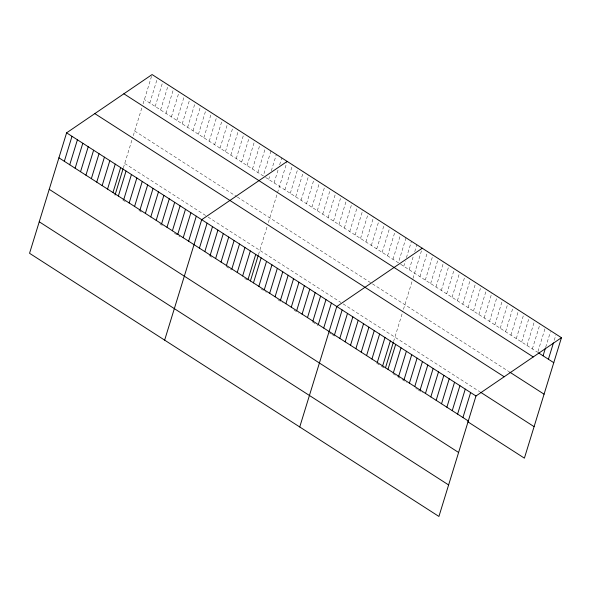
<?xml version="1.0" encoding="UTF-8"?>
<svg xmlns="http://www.w3.org/2000/svg" width="591" height="591" viewBox="0 0 591 591"><rect width="100%" height="100%" fill="white"/><g stroke="black" fill="none" stroke-linecap="round" stroke-linejoin="round"><path stroke-width="0.44" stroke-dasharray="2.96 2.22" d="M123.371 167.874L132.798 137.215M133.278 135.671L141.973 107.407M143.052 103.905L151.813 75.412M149.796 103.004L157.479 78.027M155.204 106.476L162.887 81.499M160.604 109.948L168.287 84.971M166.012 113.42L173.695 88.443M171.412 116.9L179.095 91.923M176.82 120.372L184.503 95.395M182.22 123.844L189.903 98.867M187.628 127.316L195.311 102.339M193.028 130.788L200.711 105.811M198.428 134.268L206.119 109.291M203.836 137.74L211.519 112.763M209.236 141.212L216.919 116.235M214.644 144.684L222.327 119.707M220.044 148.156L227.727 123.187M225.452 151.636L233.135 126.659M230.852 155.108L238.535 130.131M236.26 158.58L243.943 133.603M241.66 162.052L249.343 137.075M247.068 165.524L254.751 140.555M252.468 169.004L260.151 144.027M257.875 172.476L265.558 147.499M270.959 150.971L263.276 175.948L144.396 99.532M268.683 179.42L270.006 175.113M271.328 170.806L276.366 154.443M274.084 182.892L278.324 169.115M279.646 164.808L281.767 157.923M258.459 254.714L266.94 227.151M268.366 222.511L286.908 162.252M284.892 189.844L292.575 164.867M290.292 193.316L297.975 168.339M295.699 196.788L303.382 171.811M301.1 200.268L308.783 175.291M306.507 203.74L314.19 178.763M311.908 207.212L319.591 182.235M317.315 210.684L324.998 185.707M322.716 214.156L330.399 189.179M328.123 217.636L335.806 192.659M333.523 221.108L341.206 196.131M338.931 224.58L346.614 199.603M344.331 228.052L352.014 203.075M349.732 231.524L357.422 206.547M355.139 235.004L362.822 210.027M360.54 238.476L368.23 213.499M365.947 241.948L373.63 216.971M371.347 245.42L379.03 220.443M376.755 248.892L384.438 223.915M382.155 252.372L389.838 227.395M387.563 255.844L395.246 230.867M392.963 259.316L400.646 234.339M406.054 237.811L398.371 262.788L265.595 177.44M403.771 266.26L405.36 261.096M406.423 257.654L411.454 241.283M409.179 269.74L413.412 255.955M414.742 251.648L416.862 244.763M393.554 341.554L402.988 310.896M403.461 309.352L412.156 281.087M412.961 278.464L421.996 249.092M419.935 276.654L427.618 251.677M425.284 280.09L432.967 255.12M430.64 283.532L438.323 258.555M435.995 286.975L443.678 261.998M441.344 290.417L449.027 265.44M446.7 293.86L454.383 268.883M452.056 297.303L459.739 272.325M457.404 300.738L465.087 275.761M462.76 304.18L470.443 279.203M468.116 307.623L475.799 282.646M473.465 311.065L481.148 286.088M478.821 314.508L486.504 289.531M484.169 317.943L491.86 292.973M489.525 321.386L497.208 296.409M494.881 324.828L502.564 299.851M500.23 328.271L507.92 303.294M505.586 331.714L513.269 306.736M510.942 335.156L518.625 310.179M516.29 338.591L523.973 313.614M521.646 342.034L529.329 317.057M527.002 345.476L534.685 320.499M532.351 348.919L540.034 323.942M537.973 351.497L545.39 327.384M545.707 347.19L550.48 331.684M554.24 340.29L555.828 335.127M400.683 264.28L537.707 352.362M134.704 131.032L236.599 196.537M237.375 197.032L371.695 283.377M372.463 283.872L508.895 371.576M124.716 163.493L205.771 215.597M208.084 217.089L340.867 302.437M343.179 303.929L479.789 391.744M122.743 199.965L125.831 201.945M138.951 210.381L142.039 212.368M159.799 223.782L162.887 225.769M174.463 233.209L179.871 236.681M209.199 255.541L212.287 257.528M226.183 266.46L231.591 269.932M244.711 278.368L247.799 280.356M260.926 288.792L266.327 292.264M277.903 299.703L282.535 302.681M294.119 310.127L298.75 313.104M312.646 322.036L318.047 325.508M329.63 332.955L331.174 333.945M331.943 334.44L335.031 336.427M376.718 363.221L379.806 365.208M381.35 366.198L384.438 368.186M392.86 373.601L395.918 375.566M397.447 376.548L401.267 379.008M402.035 379.496L406.623 382.451M415.798 388.346L417.327 389.329M418.096 389.824L422.683 392.771"/><path stroke-width="0.89" d="M66.606 132.842L29.55 253.295L438.921 516.445L475.977 396L561.45 337.705L152.079 74.555L66.606 132.842L475.977 396M64.323 161.299L72.006 136.322M69.731 164.771L77.414 139.794M75.131 168.243L82.814 143.266M80.539 171.715L88.222 146.738M85.939 175.187L93.622 150.21M91.346 178.667L99.029 153.69M96.747 182.139L104.43 157.162M102.147 185.611L109.837 160.634M107.555 189.083L115.238 164.106M112.955 192.555L120.645 167.578M115.023 195L123.098 168.745M118.363 196.035L126.046 171.058M123.763 199.507L131.446 174.53M129.17 202.979L136.853 178.002M134.571 206.451L142.254 181.474M139.978 209.923L147.661 184.946M145.379 213.403L153.062 188.426M150.786 216.875L158.469 191.898M156.187 220.347L163.87 195.37M161.594 223.819L169.277 198.842M166.994 227.291L174.677 202.321M172.402 230.771L180.085 205.794M177.802 234.243L185.485 209.266M183.203 237.715L190.893 212.738M188.61 241.187L196.293 216.21M164.645 340.135L201.701 219.689L287.174 161.395M199.418 248.139L207.101 223.162M204.818 251.611L212.501 226.634M210.226 255.083L217.909 230.106M215.626 258.555L223.309 233.578M221.034 262.035L228.717 237.057M226.434 265.507L234.117 240.53M231.842 268.979L239.525 244.002M237.242 272.451L244.925 247.474M242.65 275.923L250.333 250.946M248.05 279.403L255.733 254.425M250.385 280.969L258.193 255.585M253.458 282.875L261.141 257.898M258.858 286.347L266.541 261.37M264.258 289.819L271.949 264.842M269.666 293.291L277.349 268.314M275.066 296.771L282.757 271.794M280.474 300.243L288.157 275.266M285.874 303.715L293.557 278.738M291.282 307.187L298.965 282.21M296.682 310.659L304.365 285.682M302.09 314.139L309.773 289.162M307.49 317.611L315.173 292.634M312.898 321.083L320.581 296.106M318.298 324.555L325.981 299.578M323.705 328.027L331.388 303.05M299.733 426.975L336.789 306.53L422.262 248.235M334.462 334.942L342.145 309.965M339.81 338.384L347.493 313.407M345.166 341.827L352.849 316.85M350.522 345.27L358.205 320.292M355.871 348.712L363.554 323.735M361.227 352.155L368.91 327.178M366.583 355.59L374.266 330.613M371.931 359.033L379.614 334.055M377.287 362.475L384.97 337.498M382.643 365.918L390.326 340.941M385.48 367.809L393.288 342.425M387.992 369.36L395.675 344.383M393.347 372.795L401.03 347.826M398.696 376.238L406.386 351.261M404.052 379.681L411.735 354.703M409.408 383.123L417.091 358.146M414.756 386.566L422.447 361.589M420.112 390.008L427.795 365.031M425.468 393.443L433.151 368.466M430.817 396.886L438.5 371.909M436.173 400.329L443.856 375.351M441.529 403.771L449.212 378.794M446.877 407.214L454.56 382.237M452.233 410.649L459.916 385.679M457.589 414.092L465.272 389.114M462.938 417.534L470.621 392.557M543.063 355.804L545.441 348.047M548.411 359.239L553.449 342.876M561.45 337.705L524.394 458.158L467.806 421.775M538.467 352.849L553.767 362.682M123.874 93.792L533.245 356.942M509.656 372.064L544.075 394.19M94.811 113.605L504.182 376.762M480.557 392.239L534.087 426.65M58.923 157.819L468.294 420.977M49.23 189.327L458.601 452.484M39.242 221.788L448.613 484.945"/></g></svg>
